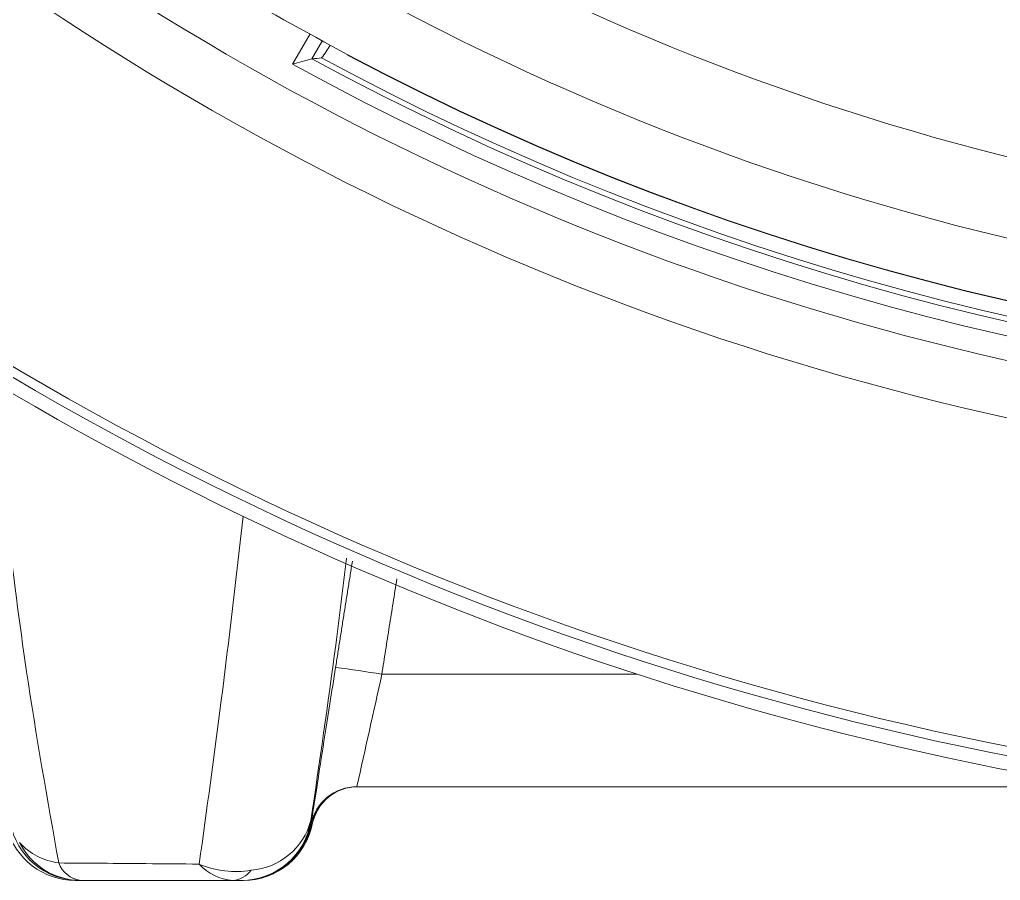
# Model space of a CAD drawing. Extents: x 8 to 113, y 2 to 87.
# Drawn here: x 105.271 to 106.318, y 33.388 to 34.307 of the extents above; entities that cross this region are included whole.
import ezdxf

# ---------------------------------------------------------------- set-up
doc = ezdxf.new("R2010")
doc.units = 0
doc.header["$MEASUREMENT"] = 0
doc.layers.add('OBJECT', color=7, linetype='CONTINUOUS')

msp = doc.modelspace()

# ---------------------------------------------------------------- linework, layer by layer
at = {"layer": 'OBJECT', "linetype": 'Continuous', "lineweight": 15}
for p, q in [((105.5627, 34.2592), (105.5814, 34.2917)), ((105.5945, 34.2844), (105.5833, 34.265)), ((105.6581, 33.6082), (105.9303, 33.6082)), ((105.6314, 33.4882), (106.3727, 33.4882)), ((105.5838, 33.449), (105.5838, 33.449))]:
    msp.add_line(p, q, dxfattribs=at)
at = {"layer": 'OBJECT', "linetype": 'Continuous', "lineweight": 15, "flags": 128}
msp.add_lwpolyline([(105.5838, 33.449), (105.5838, 33.449), (105.584, 33.4497), (105.5842, 33.4506), (105.5846, 33.4521), (105.586, 33.4562), (105.5881, 33.4607)], dxfattribs=at)
at = {"layer": 'OBJECT', "linetype": 'Continuous', "lineweight": 15}
for centre, radius, start, end in [((106.9727, 36.8182), 3.0068, 199.7991, 266.1975), ((106.9727, 36.8182), 2.9472, 200.4368, 266.0663), ((106.9722, 36.7432), 2.6625, 235.9271, 304.0729), ((106.9722, 36.83), 2.555, 245.2451, 294.7549), ((106.9722, 36.771), 2.7739, 236.1237, 303.8763), ((105.4907, 34.3442), 0.1294, 322.7411, 330.0973), ((103.3747, 42.1103), 8.1502, 285.57243, 285.72322), ((106.9727, 36.8182), 2.9067, 241.4467, 294.6952), ((106.9727, 36.8182), 2.901, 241.6184, 294.5249), ((106.9722, 36.8187), 2.8855, 242.0886, 297.9114), ((106.9722, 36.8187), 2.8851, 242.0886, 297.9114), ((106.9727, 36.8182), 2.9217, 241.1451, 294.6952), ((106.9727, 36.8182), 3.36, 234.3364, 266.6557), ((106.9727, 36.8182), 3.35, 234.4956, 266.4858), ((106.9727, 36.8182), 3.375, 236.7599, 266.7562), ((105.4834, 32.6017), 1.0215, 80.1654, 82.9626), ((138.448, 26.2706), 33.6009, 167.38629, 167.59589), ((105.6314, 33.4382), 0.05, 90, 168.4631), ((105.6326, 33.4382), 0.05, 90, 168.4631), ((105.3353, 33.4632), 0.075, 190.2891, 269.9999), ((105.5081, 33.4632), 0.075, 270, 351.4361), ((105.5088, 33.4632), 0.075, 270, 350.8603), ((105.509, 33.4632), 0.075, 270, 348.4631), ((105.5101, 33.4632), 0.075, 270, 348.4631), ((105.5102, 33.4632), 0.075, 270, 349.6345), ((105.5129, 33.4707), 0.0718, 274.4545, 344.9382), ((105.3307, 33.4634), 0.0752, 194.8017, 270.0176), ((105.321, 33.4725), 0.0661, 221.413, 263.1829), ((105.3367, 33.4611), 0.0729, 206.3576, 269.6775), ((105.3406, 33.4172), 0.0293, 200.733, 261.7007), ((105.5021, 33.4984), 0.1007, 247.2038, 279.3995), ((105.5019, 33.4399), 0.0518, 221.4787, 266.5974), ((105.4971, 33.4146), 0.0264, 273.6577, 324.1751)]:
    msp.add_arc(centre, radius, start, end, dxfattribs=at)
msp.add_ellipse((103.9021, 38.591), major_axis=(4.6065, -2.6595), ratio=0.745432, start_param=5.460668, end_param=5.462863, dxfattribs=at)
for points, knots in [([(105.3556, 34.4258), (105.3987, 34.3985), (105.4853, 34.3436), (105.5761, 34.2941), (105.6217, 34.2692)], [0, 0, 0, 0, 0.497922, 1, 1, 1, 1]), ([(105.2418, 33.9273), (105.2526, 33.8215), (105.2704, 33.6468), (105.3011, 33.4747), (105.3132, 33.4068)], [0, 0, 0, 0, 0.605336, 1, 1, 1, 1]), ([(105.4631, 33.4056), (105.4711, 33.4636), (105.4882, 33.5864), (105.5024, 33.7111), (105.51, 33.7769)], [0, 0, 0, 0, 0.472541, 1, 1, 1, 1]), ([(105.6204, 33.7319), (105.6166, 33.701), (105.605, 33.6069), (105.5914, 33.5143), (105.5823, 33.4521)], [0, 0, 0, 0, 0.328103, 1, 1, 1, 1]), ([(105.6086, 33.6155), (105.6065, 33.6025), (105.6015, 33.5705), (105.594, 33.5228), (105.5874, 33.4802), (105.584, 33.4591), (105.5831, 33.4526), (105.5828, 33.4513)], [0, 0, 0, 0, 0.175726, 0.430945, 0.683166, 0.933993, 1, 1, 1, 1]), ([(105.5824, 33.4482), (105.5824, 33.4482), (105.5824, 33.4483), (105.5826, 33.4499), (105.5828, 33.4513)], [0, 0, 0, 0, 0.082039, 1, 1, 1, 1]), ([(105.5836, 33.4482), (105.5836, 33.4482), (105.5833, 33.4482), (105.5829, 33.4482), (105.5826, 33.4482), (105.5824, 33.4482)], [0, 0, 0, 0, 0.128544, 0.642719, 1, 1, 1, 1]), ([(105.3132, 33.4068), (105.344, 33.4066), (105.3935, 33.4062), (105.444, 33.4058), (105.4631, 33.4056)], [0, 0, 0, 0, 0.623159, 1, 1, 1, 1]), ([(105.3307, 33.3882), (105.3315, 33.3882), (105.333, 33.3882), (105.3345, 33.3882), (105.3353, 33.3882)], [0, 0, 0, 0, 0.469995, 1, 1, 1, 1]), ([(105.3363, 33.3882), (105.336, 33.3882), (105.3354, 33.3882), (105.3353, 33.3882), (105.3353, 33.3882)], [0, 0, 0, 0, 0.678854, 1, 1, 1, 1]), ([(105.4988, 33.3882), (105.4789, 33.3882), (105.424, 33.3882), (105.3704, 33.3882), (105.3363, 33.3882)], [0, 0, 0, 0, 0.363151, 1, 1, 1, 1]), ([(105.5081, 33.3882), (105.5078, 33.3882), (105.5073, 33.3882), (105.5036, 33.3882), (105.5006, 33.3882), (105.4993, 33.3882), (105.4988, 33.3882)], [0, 0, 0, 0, 0.530139, 0.827809, 0.942251, 1, 1, 1, 1]), ([(105.509, 33.3882), (105.5091, 33.3882), (105.5094, 33.3882), (105.5099, 33.3882), (105.5101, 33.3882)], [0, 0, 0, 0, 0.321349, 1, 1, 1, 1])]:
    msp.add_open_spline(points, degree=3, knots=knots, dxfattribs=at)
for points in [[(105.5833, 34.265), (105.5833, 34.265)], [(105.6265, 33.7289), (105.6086, 33.6155)], [(105.6579, 33.6082), (105.674, 33.71)], [(105.6581, 33.6082), (105.6579, 33.6082)], [(105.6326, 33.4882), (105.6314, 33.4882)], [(105.5828, 33.4513), (105.5823, 33.4521)], [(105.5081, 33.3882), (105.5088, 33.3882)], [(105.5102, 33.3882), (105.5104, 33.3882)]]:
    msp.add_open_spline(points, degree=1, dxfattribs=at)

doc.saveas('drawing.dxf')
